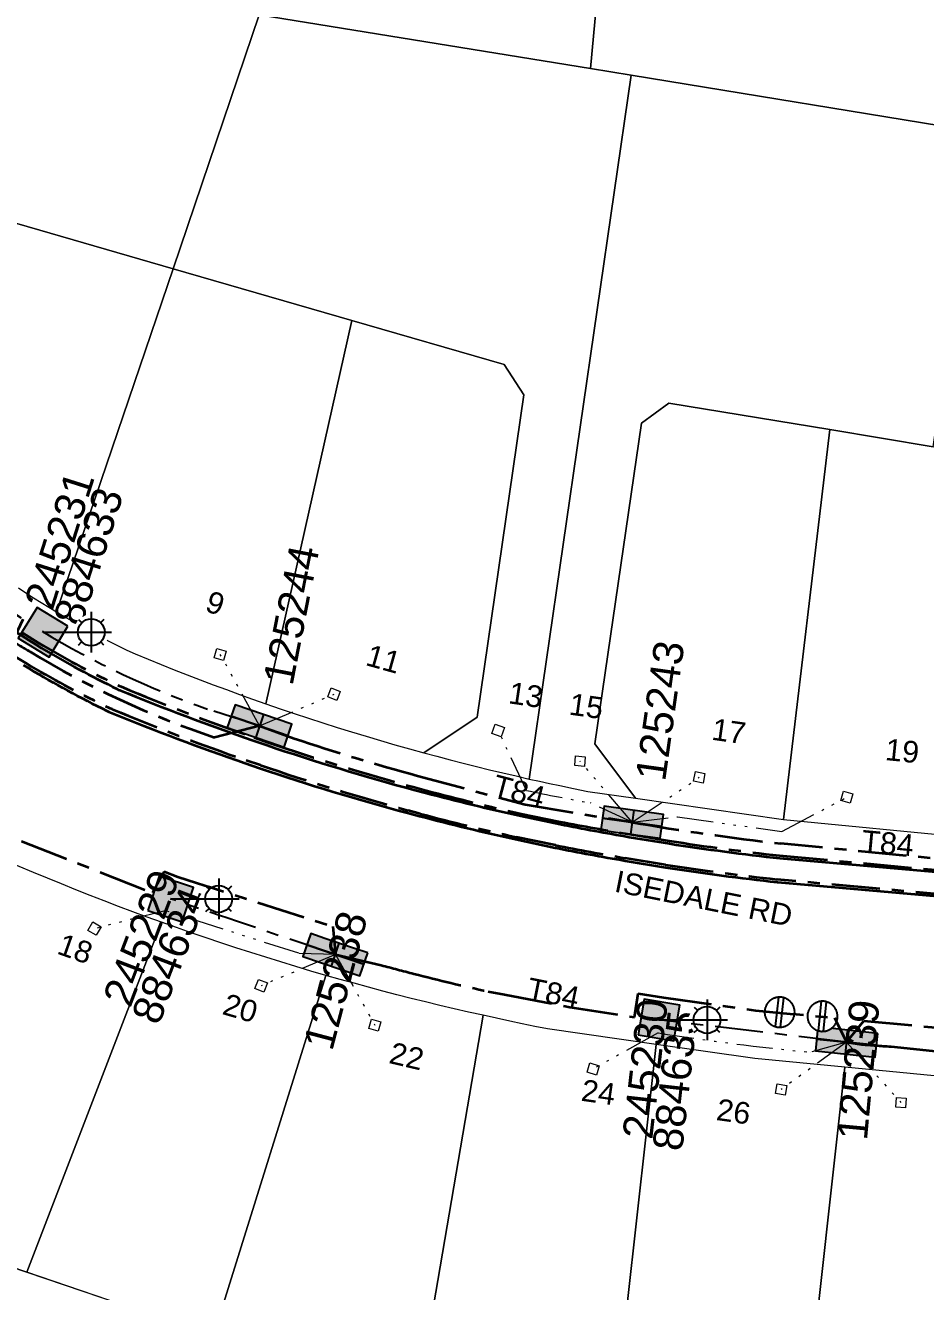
# Model space of a CAD drawing. Header units: metres. Extents: x 264899 to 270320, y 6185871 to 6191197.
# Drawn here: x 268418.8 to 268493.6, y 6186612.5 to 6186717.7 of the extents above; entities that cross this region are included whole.
import ezdxf
from ezdxf.enums import TextEntityAlignment as Align

# ---------------------------------------------------------------- set-up
doc = ezdxf.new("R2010")
doc.units = ezdxf.units.M
doc.linetypes.add('Cable Exist UG', pattern=[7, 4, -1, 1, -1])
doc.linetypes.add('PHANTOMX2', pattern=[6.6, 3, -0.75, 0.2, -0.75, 0.2, -0.75, 0.2, -0.75])
doc.layers.get('0').update_dxf_attribs({"color": 6})
for name, color, linetype, lineweight in [('_User_HV_Exist', 1, 'Continuous', 35), ('_User_LV_Exist', 5, 'Continuous', 35), ('Cadastre Land Parcels_SP_EXT', 118, 'Continuous', 15), ('Cadastre Roads_SP_EXT', 218, 'Continuous', 15), ('Mains_HV_EXT', 13, 'Continuous', 25), ('Mains_LV_EXT', 163, 'Continuous', 25), ('Mains_LV_SL_EXT', 135, 'Continuous', 25), ('Services_SP_EXT', 42, 'PHANTOMX2', 20)]:
    doc.layers.add(name, color=color, linetype=linetype, lineweight=lineweight)
for name, color, linetype in [('Equip_LV_EXT', 7, 'Continuous'), ('Equip_SP_SL_EXT', 7, 'Continuous'), ('SupportsUG_SP_LV_EXT', 7, 'Continuous'), ('SupportsUG_SP_LV_SL_EXT', 7, 'Continuous')]:
    doc.layers.add(name, color=color, linetype=linetype)
doc.layers.get('0').freeze()
doc.styles.add('COLUMN_LABEL', font='arial.ttf', dxfattribs={"height": 2})
doc.styles.add('iecARIAL', font='arial.ttf', dxfattribs={"height": 2})
doc.styles.add('POLE_LABEL', font='arial.ttf', dxfattribs={"height": 2})
doc.styles.add('SL_LABEL', font='arial.ttf', dxfattribs={"height": 2})
doc.styles.get("Standard").update_dxf_attribs({"font": 'arial.ttf'})
doc.linetypes.add('Cable E UG', pattern='A,5,-0.1,["E",Standard,S=1.5,R=0,X=0,Y=-0.75],-1.45', length=6.55)

# ---------------------------------------------------------------- blocks, each defined once
blk = doc.blocks.new('COLUMN_EXT')
blk.add_hatch(color=256).paths.add_polyline_path([(1.5, -1.5), (1.5, 1.5), (-1.5, 1.5), (-1.5, -1.5)])
blk.add_lwpolyline([(1.5, 1.5), (-1.5, 1.5), (-1.5, -1.5), (1.5, -1.5)], close=True)
at = {"flags": 1}
blk.add_attdef('Z', (-1.81, 2.35), '', height=0.2, rotation=180, dxfattribs=at)
at = {"flags": 9}
for tag, p in [('STREETNAME', (-1.81, 1.6)), ('LOCATION', (-1.81, 1.4)), ('SUBURB', (-1.81, 1.8)), ('LEGEND', (-1.81, 1.2)), ('USAGE', (-1.81, 1)), ('NOTES', (-1.81, 2)), ('COLUMN_TYPE', (-1.81, 0.4)), ('OWNED_BY', (-1.81, 0.6)), ('STATE', (-1.81, 0.8))]:
    blk.add_attdef(tag, text='', height=0.2, rotation=180, dxfattribs=at).set_placement(p, align=Align.MIDDLE_LEFT)
for tag, style, p in [('STRUCTURE_PLANT_NUMBER', 'POLE_LABEL', (-1.81, -0.03)), ('STREET_CODE', 'COLUMN_LABEL', (-1.81, 0.2))]:
    blk.add_attdef(tag, text='', height=0.2, rotation=180, dxfattribs=dict(at, style=style)).set_placement(p, align=Align.MIDDLE_LEFT)
at = {"style": 'COLUMN_LABEL', "width": 0.9, "flags": 8}
blk.add_attdef('ASSET_NUM', text='', height=2, rotation=270, dxfattribs=at).set_placement((2, -4), align=Align.MIDDLE_LEFT)
blk = doc.blocks.new('PILLAR_EXT')
blk.add_hatch(color=256).paths.add_polyline_path([(-2.5, 1), (-2.5, -1), (2.5, -1), (2.5, 1)])
for p, q in [((-2.5, 0), (2.5, 0)), ((0, 1), (0, -1))]:
    blk.add_line(p, q)
at = {"ltscale": 10}
blk.add_line((2.5, 0), (-2.5, 0), dxfattribs=at)
blk.add_lwpolyline([(-2.5, -1), (-1.25, -1), (1.25, -1), (2.5, -1), (2.5, 1), (-2.5, 1)], close=True)
at = {"width": 0.9, "flags": 8}
blk.add_attdef('ASSET_NUM', text='', height=2, rotation=90, dxfattribs=at).set_placement((-2, 4), align=Align.MIDDLE_LEFT)
for tag, p, flags in [('OWNED_BY', (0, -0.2), 9), ('STATE', (0, -0.4), 9), ('SUPPORT_TYPE', (0, -0.6), 9), ('USAGE', (0, -0.8), 9), ('LEGEND', (0, -1), 9), ('LOCATION', (0, -1.2), 9), ('STREETNAME', (0, -1.8), 9), ('SUBURB', (0, -2), 1), ('NOTES', (0, -1.4), 9), ('PARENT', (0, -1.6), 9)]:
    blk.add_attdef(tag, p, '', height=0.2, dxfattribs=dict(flags=flags))
blk = doc.blocks.new('SL_LANTERN_EXT')
at = {"flags": 9}
for tag, p in [('LRATECODE', (-7.4, 0)), ('LOUTREACHVOCAB', (-7.2, 0)), ('LOUTREACH', (-7, 0)), ('LANTNUMBER', (-6.6, 0)), ('LNEW', (-6.4, 0)), ('LMASTVOCAB', (-6.2, 0)), ('LMAST', (-6, 0)), ('LLAMPVOCAB', (-5.8, 0)), ('LLAMP', (-5.6, 0)), ('LEXIST', (-5.4, 0)), ('LCHARGE3PERCENT', (-5.2, 0)), ('LCHARGE3', (-5, 0)), ('LCHARGE2PERCENT', (-4.8, 0)), ('LCHARGE2', (-4.6, 0)), ('LCHARGE1PERCENT', (-4.4, 0)), ('LCHARGE1', (-4.2, 0)), ('LCATEGORY', (-4, 0)), ('LBRACKETVOCAB', (-3.8, 0)), ('LBRACKET', (-3.6, 0)), ('LKINGHEIGHT', (-3.4, 0)), ('CREPLACE', (-3.2, 0)), ('CREMOVE', (-3, 0)), ('CNUMBER', (-2.8, 0)), ('CNEW', (-2.6, 0)), ('CEXIST', (-2.4, 0)), ('USAGE', (-2.2, 0)), ('STATE', (-2, 0)), ('OWNED_BY', (-1.8, 0)), ('ORIENTATION', (-1.6, 0)), ('OPERATING_VOLTAGE', (-1.4, 0)), ('NO_PHASES', (-1.2, 0)), ('LANTERN_TYPE', (-1, 0)), ('LANTERN_PURPOSE', (-0.8, 0)), ('CONTROL_TYPE', (-0.6, 0)), ('CONSTRUCTED_VOLTAGE', (-0.4, 0))]:
    blk.add_attdef(tag, text='', height=0.001, rotation=270, dxfattribs=at).set_placement(p, align=Align.MIDDLE_LEFT)
at = {"style": 'SL_LABEL', "flags": 9}
blk.add_attdef('STREET_CODE', text='', height=0.001, rotation=270, dxfattribs=at).set_placement((0, 0), align=Align.MIDDLE_LEFT)
at = {"flags": 1}
blk.add_attdef('Z', (0, 0), '', height=0.001, rotation=270, dxfattribs=at)
at = {"width": 0.9}
blk.add_attdef('LNUMBER', text='', height=1, dxfattribs=at).set_placement((7, -1), align=Align.MIDDLE_LEFT)
at = {"flags": 9}
for tag, p in [('LREMOVE', (0, -7.6)), ('LREPLACE', (0, -7.8)), ('LTYPE', (0, -8)), ('LTYPEVOCAB', (0, -8.2)), ('LEGEND', (0, -8.4)), ('SUBURB', (0, -8.6)), ('STREETNAME', (0, -8.8)), ('LOCATION', (0, -9)), ('NOTES', (0, -9.2)), ('MAINTAINED_BY', (0, -9.86))]:
    blk.add_attdef(tag, text='', height=0.001, dxfattribs=at).set_placement(p, align=Align.MIDDLE_LEFT)
blk.add_attdef('OPERATED_BY', (0, -9.61), '', height=0.001, dxfattribs=at)
blk.add_wipeout([(5.69, 0), (5.06, -1.06), (4, -1.69), (2.94, -1.06), (2.31, 0), (2.94, 1.06), (4, 1.69), (5.06, 1.06)])
for p, q in [((2.94, 1.06), (3.2, 0.8)), ((4, 1.69), (4, 0)), ((5.06, 1.06), (4.8, 0.8)), ((0, 0), (4, 0)), ((2.94, -1.06), (3.2, -0.8)), ((4, 0), (5.69, 0)), ((4, 0), (4, -1.69)), ((5.06, -1.06), (4.8, -0.8))]:
    blk.add_line(p, q)
blk.add_circle((4, 0), 1.12)
blk = doc.blocks.new('CCP_EXT')
at = {"flags": 9}
for tag, p in [('STATE', (0, -1.8)), ('USAGE', (0, -1.2)), ('LEGEND', (0, -1.4)), ('LIFE_SUPPORT', (0, -1.6)), ('NOTES', (0, -2))]:
    blk.add_attdef(tag, text='', height=0.2, dxfattribs=at).set_placement(p, align=Align.MIDDLE_LEFT)
blk.add_wipeout([(0, 0.57), (0.57, 0), (0, -0.57), (-0.57, 0)])
blk.add_lwpolyline([(-0.57, 0), (0, 0.57), (0.57, 0), (0, -0.57), (-0.57, 0)])
at = {"flags": 1}
blk.add_attdef('Z', (0, 0), '', height=0.2, dxfattribs=at)
at = {"flags": 9}
for tag, p in [('CCP_TYPE', (0, 0)), ('CONSTRUCTED_VOLTAGE', (0, -0.2)), ('OPERATING_VOLTAGE', (0, -0.6)), ('ORIENTATION', (0, -0.8)), ('OWNED_BY', (0, -1)), ('NO_PHASES', (0, -0.4))]:
    blk.add_attdef(tag, text='', height=0.2, dxfattribs=at).set_placement(p, align=Align.MIDDLE_LEFT)
blk = doc.blocks.new('LV_UG_LINKS_CLOSED_EXT')
at = {"layer": 'Equip_LV_EXT'}
for tag, flags, p in [('ACTUAL_STATUS', 9, (3, -2)), ('CONSTRUCTED_VOLTAGE', 9, (3, -2.2)), ('OPERATING_VOLTAGE', 9, (3, -2.6)), ('ORIENTATION', 9, (3, -2.8)), ('STATE', 9, (3, -3)), ('SWITCH_TYPE', 9, (3, -3.2)), ('NO_PHASES', 9, (3, -2.4)), ('OWNED_BY', 9, (3, -3.8)), ('OPERATED_BY', 9, (3, -4)), ('USAGE', 9, (3, -3.4)), ('NOTES', 9, (3, -3.6)), ('MAINTAINED_BY', 9, (3, -4.2)), ('TYPE', 9, (3, -4.6)), ('Z', 1, (3, -4.8)), ('NUMBER_OF_PHASES', 9, (3, -4.4))]:
    blk.add_attdef(tag, text='', height=0.2, dxfattribs=dict(at, flags=flags)).set_placement(p, align=Align.MIDDLE_LEFT)
blk.add_wipeout([(4, 1.25), (3.97, 1.25), (3.94, 1.25), (3.91, 1.25), (3.88, 1.24), (3.85, 1.24), (3.82, 1.24), (3.79, 1.23), (3.76, 1.23), (3.73, 1.22), (3.7, 1.21), (3.67, 1.2), (3.64, 1.2), (3.61, 1.19), (3.58, 1.18), (3.55, 1.17), (3.52, 1.15), (3.49, 1.14), (3.47, 1.13), (3.44, 1.12), (3.41, 1.1), (3.38, 1.09), (3.36, 1.07), (3.33, 1.06), (3.31, 1.04), (3.28, 1.02), (3.26, 1), (3.23, 0.99), (3.21, 0.97), (3.18, 0.95), (3.16, 0.93), (3.14, 0.91), (3.12, 0.88), (3.09, 0.86), (3.07, 0.84), (3.05, 0.82), (3.03, 0.79), (3.01, 0.77), (3, 0.74), (2.98, 0.72), (2.96, 0.69), (2.94, 0.67), (2.93, 0.64), (2.91, 0.62), (2.9, 0.59), (2.88, 0.56), (2.87, 0.53), (2.86, 0.51), (2.85, 0.48), (2.83, 0.45), (2.82, 0.42), (2.81, 0.39), (2.8, 0.36), (2.8, 0.33), (2.79, 0.3), (2.78, 0.27), (2.77, 0.24), (2.77, 0.21), (2.76, 0.18), (2.76, 0.15), (2.76, 0.12), (2.75, 0.09), (2.75, 0.06), (2.75, 0.03), (2.75, 0), (2.75, -0.03), (2.75, -0.06), (2.75, -0.09), (2.76, -0.12), (2.76, -0.15), (2.76, -0.18), (2.77, -0.21), (2.77, -0.24), (2.78, -0.27), (2.79, -0.3), (2.8, -0.33), (2.8, -0.36), (2.81, -0.39), (2.82, -0.42), (2.83, -0.45), (2.85, -0.48), (2.86, -0.51), (2.87, -0.53), (2.88, -0.56), (2.9, -0.59), (2.91, -0.62), (2.93, -0.64), (2.94, -0.67), (2.96, -0.69), (2.98, -0.72), (3, -0.74), (3.01, -0.77), (3.03, -0.79), (3.05, -0.82), (3.07, -0.84), (3.09, -0.86), (3.12, -0.88), (3.14, -0.91), (3.16, -0.93), (3.18, -0.95), (3.21, -0.97), (3.23, -0.99), (3.26, -1), (3.28, -1.02), (3.31, -1.04), (3.33, -1.06), (3.36, -1.07), (3.38, -1.09), (3.41, -1.1), (3.44, -1.12), (3.47, -1.13), (3.49, -1.14), (3.52, -1.15), (3.55, -1.17), (3.58, -1.18), (3.61, -1.19), (3.64, -1.2), (3.67, -1.2), (3.7, -1.21), (3.73, -1.22), (3.76, -1.23), (3.79, -1.23), (3.82, -1.24), (3.85, -1.24), (3.88, -1.24), (3.91, -1.25), (3.94, -1.25), (3.97, -1.25), (4, -1.25), (4.03, -1.25), (4.06, -1.25), (4.09, -1.25), (4.12, -1.24), (4.15, -1.24), (4.18, -1.24), (4.21, -1.23), (4.24, -1.23), (4.27, -1.22), (4.3, -1.21), (4.33, -1.2), (4.36, -1.2), (4.39, -1.19), (4.42, -1.18), (4.45, -1.17), (4.48, -1.15), (4.51, -1.14), (4.53, -1.13), (4.56, -1.12), (4.59, -1.1), (4.62, -1.09), (4.64, -1.07), (4.67, -1.06), (4.69, -1.04), (4.72, -1.02), (4.74, -1), (4.77, -0.99), (4.79, -0.97), (4.82, -0.95), (4.84, -0.93), (4.86, -0.91), (4.88, -0.88), (4.91, -0.86), (4.93, -0.84), (4.95, -0.82), (4.97, -0.79), (4.99, -0.77), (5, -0.74), (5.02, -0.72), (5.04, -0.69), (5.06, -0.67), (5.07, -0.64), (5.09, -0.62), (5.1, -0.59), (5.12, -0.56), (5.13, -0.53), (5.14, -0.51), (5.15, -0.48), (5.17, -0.45), (5.18, -0.42), (5.19, -0.39), (5.2, -0.36), (5.2, -0.33), (5.21, -0.3), (5.22, -0.27), (5.23, -0.24), (5.23, -0.21), (5.24, -0.18), (5.24, -0.15), (5.24, -0.12), (5.25, -0.09), (5.25, -0.06), (5.25, -0.03), (5.25, 0), (5.25, 0.03), (5.25, 0.06), (5.25, 0.09), (5.24, 0.12), (5.24, 0.15), (5.24, 0.18), (5.23, 0.21), (5.23, 0.24), (5.22, 0.27), (5.21, 0.3), (5.2, 0.33), (5.2, 0.36), (5.19, 0.39), (5.18, 0.42), (5.17, 0.45), (5.15, 0.48), (5.14, 0.51), (5.13, 0.53), (5.12, 0.56), (5.1, 0.59), (5.09, 0.62), (5.07, 0.64), (5.06, 0.67), (5.04, 0.69), (5.02, 0.72), (5, 0.74), (4.99, 0.77), (4.97, 0.79), (4.95, 0.82), (4.93, 0.84), (4.91, 0.86), (4.88, 0.88), (4.86, 0.91), (4.84, 0.93), (4.82, 0.95), (4.79, 0.97), (4.77, 0.99), (4.74, 1), (4.72, 1.02), (4.69, 1.04), (4.67, 1.06), (4.64, 1.07), (4.62, 1.09), (4.59, 1.1), (4.56, 1.12), (4.53, 1.13), (4.51, 1.14), (4.48, 1.15), (4.45, 1.17), (4.42, 1.18), (4.39, 1.19), (4.36, 1.2), (4.33, 1.2), (4.3, 1.21), (4.27, 1.22), (4.24, 1.23), (4.21, 1.23), (4.18, 1.24), (4.15, 1.24), (4.12, 1.24), (4.09, 1.25), (4.06, 1.25), (4.03, 1.25)]).dxf.layer = 'Equip_LV_EXT'
for p, q in [((3.79, 1.23), (3.79, -1.23)), ((4.21, 1.23), (4.21, -1.23))]:
    blk.add_line(p, q, dxfattribs=at)
at = {"layer": 'Equip_LV_EXT', "flags": 128}
blk.add_lwpolyline([(4, 1.25), (3.97, 1.25), (3.94, 1.25), (3.91, 1.25), (3.88, 1.24), (3.85, 1.24), (3.82, 1.24), (3.79, 1.23), (3.76, 1.23), (3.73, 1.22), (3.7, 1.21), (3.67, 1.2), (3.64, 1.2), (3.61, 1.19), (3.58, 1.18), (3.55, 1.17), (3.52, 1.15), (3.49, 1.14), (3.47, 1.13), (3.44, 1.12), (3.41, 1.1), (3.38, 1.09), (3.36, 1.07), (3.33, 1.06), (3.31, 1.04), (3.28, 1.02), (3.26, 1), (3.23, 0.99), (3.21, 0.97), (3.18, 0.95), (3.16, 0.93), (3.14, 0.91), (3.12, 0.88), (3.09, 0.86), (3.07, 0.84), (3.05, 0.82), (3.03, 0.79), (3.01, 0.77), (3, 0.74), (2.98, 0.72), (2.96, 0.69), (2.94, 0.67), (2.93, 0.64), (2.91, 0.62), (2.9, 0.59), (2.88, 0.56), (2.87, 0.53), (2.86, 0.51), (2.85, 0.48), (2.83, 0.45), (2.82, 0.42), (2.81, 0.39), (2.8, 0.36), (2.8, 0.33), (2.79, 0.3), (2.78, 0.27), (2.77, 0.24), (2.77, 0.21), (2.76, 0.18), (2.76, 0.15), (2.76, 0.12), (2.75, 0.09), (2.75, 0.06), (2.75, 0.03), (2.75, 0), (2.75, -0.03), (2.75, -0.06), (2.75, -0.09), (2.76, -0.12), (2.76, -0.15), (2.76, -0.18), (2.77, -0.21), (2.77, -0.24), (2.78, -0.27), (2.79, -0.3), (2.8, -0.33), (2.8, -0.36), (2.81, -0.39), (2.82, -0.42), (2.83, -0.45), (2.85, -0.48), (2.86, -0.51), (2.87, -0.53), (2.88, -0.56), (2.9, -0.59), (2.91, -0.62), (2.93, -0.64), (2.94, -0.67), (2.96, -0.69), (2.98, -0.72), (3, -0.74), (3.01, -0.77), (3.03, -0.79), (3.05, -0.82), (3.07, -0.84), (3.09, -0.86), (3.12, -0.88), (3.14, -0.91), (3.16, -0.93), (3.18, -0.95), (3.21, -0.97), (3.23, -0.99), (3.26, -1), (3.28, -1.02), (3.31, -1.04), (3.33, -1.06), (3.36, -1.07), (3.38, -1.09), (3.41, -1.1), (3.44, -1.12), (3.47, -1.13), (3.49, -1.14), (3.52, -1.15), (3.55, -1.17), (3.58, -1.18), (3.61, -1.19), (3.64, -1.2), (3.67, -1.2), (3.7, -1.21), (3.73, -1.22), (3.76, -1.23), (3.79, -1.23), (3.82, -1.24), (3.85, -1.24), (3.88, -1.24), (3.91, -1.25), (3.94, -1.25), (3.97, -1.25), (4, -1.25), (4.03, -1.25), (4.06, -1.25), (4.09, -1.25), (4.12, -1.24), (4.15, -1.24), (4.18, -1.24), (4.21, -1.23), (4.24, -1.23), (4.27, -1.22), (4.3, -1.21), (4.33, -1.2), (4.36, -1.2), (4.39, -1.19), (4.42, -1.18), (4.45, -1.17), (4.48, -1.15), (4.51, -1.14), (4.53, -1.13), (4.56, -1.12), (4.59, -1.1), (4.62, -1.09), (4.64, -1.07), (4.67, -1.06), (4.69, -1.04), (4.72, -1.02), (4.74, -1), (4.77, -0.99), (4.79, -0.97), (4.82, -0.95), (4.84, -0.93), (4.86, -0.91), (4.88, -0.88), (4.91, -0.86), (4.93, -0.84), (4.95, -0.82), (4.97, -0.79), (4.99, -0.77), (5, -0.74), (5.02, -0.72), (5.04, -0.69), (5.06, -0.67), (5.07, -0.64), (5.09, -0.62), (5.1, -0.59), (5.12, -0.56), (5.13, -0.53), (5.14, -0.51), (5.15, -0.48), (5.17, -0.45), (5.18, -0.42), (5.19, -0.39), (5.2, -0.36), (5.2, -0.33), (5.21, -0.3), (5.22, -0.27), (5.23, -0.24), (5.23, -0.21), (5.24, -0.18), (5.24, -0.15), (5.24, -0.12), (5.25, -0.09), (5.25, -0.06), (5.25, -0.03), (5.25, 0), (5.25, 0.03), (5.25, 0.06), (5.25, 0.09), (5.24, 0.12), (5.24, 0.15), (5.24, 0.18), (5.23, 0.21), (5.23, 0.24), (5.22, 0.27), (5.21, 0.3), (5.2, 0.33), (5.2, 0.36), (5.19, 0.39), (5.18, 0.42), (5.17, 0.45), (5.15, 0.48), (5.14, 0.51), (5.13, 0.53), (5.12, 0.56), (5.1, 0.59), (5.09, 0.62), (5.07, 0.64), (5.06, 0.67), (5.04, 0.69), (5.02, 0.72), (5, 0.74), (4.99, 0.77), (4.97, 0.79), (4.95, 0.82), (4.93, 0.84), (4.91, 0.86), (4.88, 0.88), (4.86, 0.91), (4.84, 0.93), (4.82, 0.95), (4.79, 0.97), (4.77, 0.99), (4.74, 1), (4.72, 1.02), (4.69, 1.04), (4.67, 1.06), (4.64, 1.07), (4.62, 1.09), (4.59, 1.1), (4.56, 1.12), (4.53, 1.13), (4.51, 1.14), (4.48, 1.15), (4.45, 1.17), (4.42, 1.18), (4.39, 1.19), (4.36, 1.2), (4.33, 1.2), (4.3, 1.21), (4.27, 1.22), (4.24, 1.23), (4.21, 1.23), (4.18, 1.24), (4.15, 1.24), (4.12, 1.24), (4.09, 1.25), (4.06, 1.25), (4.03, 1.25)], close=True, dxfattribs=at)

msp = doc.modelspace()

# ---------------------------------------------------------------- linework, layer by layer
at = {"layer": '_User_LV_Exist', "linetype": 'Cable Exist UG'}
msp.add_lwpolyline([(268512.9, 6186646.64), (268481.59, 6186649.7), (268481.59, 6186649.7, -0.015706), (268469.17, 6186651.48)], format="xyb", dxfattribs=at)
msp.add_lwpolyline([(268487.05, 6186633.2), (268488.48, 6186634.98), (268488.48, 6186634.98), (268502.97, 6186633.62)], dxfattribs=at)
at = {"layer": 'Cadastre Land Parcels_SP_EXT', "linetype": 'Continuous'}
for points in [[(268467.16, 6186729.04), (268458.62, 6186730.43), (268442.82, 6186733), (268422.24, 6186736.36), (268421.95, 6186735.44), (268421.66, 6186734.53), (268421.35, 6186733.62), (268421.04, 6186732.72), (268420.73, 6186731.81), (268420.4, 6186730.91), (268420.07, 6186730.01), (268419.73, 6186729.11), (268419.38, 6186728.22), (268419.03, 6186727.33), (268418.67, 6186726.44), (268418.3, 6186725.56), (268417.92, 6186724.68), (268417.54, 6186723.8), (268417.15, 6186722.92), (268416.75, 6186722.05), (268438.25, 6186718.55), (268465.76, 6186714.07), (268467.16, 6186729.04)], [(268438.25, 6186718.55), (268416.75, 6186722.05), (268416.42, 6186721.34), (268416.09, 6186720.63), (268415.75, 6186719.92), (268415.4, 6186719.21), (268415.05, 6186718.51), (268407.87, 6186704.17), (268431.09, 6186697.45), (268438.25, 6186718.55)], [(268469.15, 6186713.52), (268465.76, 6186714.07), (268438.25, 6186718.55), (268431.09, 6186697.45), (268445.95, 6186693.15), (268458.6, 6186689.49), (268460.23, 6186686.96), (268456.34, 6186660.19), (268451.92, 6186657.24), (268453.01, 6186656.95), (268454.1, 6186656.66), (268455.2, 6186656.38), (268456.29, 6186656.1), (268457.39, 6186655.83), (268458.48, 6186655.57), (268459.58, 6186655.31), (268460.68, 6186655.06), (268469.15, 6186713.52)], [(268497.93, 6186708.83), (268469.15, 6186713.52), (268460.68, 6186655.06), (268461.52, 6186654.88), (268462.36, 6186654.69), (268463.21, 6186654.51), (268464.36, 6186654.27), (268465.55, 6186654.03), (268469.51, 6186653.46), (268466.13, 6186657.99), (268470.01, 6186684.63), (268472.27, 6186686.28), (268485.64, 6186684.08), (268494.25, 6186682.65), (268497.93, 6186708.83)], [(268445.95, 6186693.15), (268431.09, 6186697.45), (268421.4, 6186668.94), (268422.04, 6186668.56), (268422.68, 6186668.19), (268423.32, 6186667.82), (268423.96, 6186667.47), (268424.61, 6186667.11), (268425.27, 6186666.77), (268425.92, 6186666.43), (268426.58, 6186666.1), (268427.24, 6186665.77), (268427.94, 6186665.45), (268429.01, 6186665.01), (268430.09, 6186664.57), (268431.17, 6186664.14), (268432.25, 6186663.72), (268433.34, 6186663.3), (268434.43, 6186662.89), (268435.52, 6186662.49), (268436.61, 6186662.09), (268437.7, 6186661.7), (268438.8, 6186661.31), (268445.95, 6186693.15)], [(268456.34, 6186660.19), (268460.23, 6186686.96), (268458.6, 6186689.49), (268445.95, 6186693.15), (268438.8, 6186661.31), (268439.98, 6186660.9), (268441.16, 6186660.5), (268442.35, 6186660.11), (268443.54, 6186659.73), (268444.73, 6186659.35), (268445.92, 6186658.98), (268447.12, 6186658.62), (268448.32, 6186658.26), (268449.52, 6186657.91), (268450.72, 6186657.57), (268451.92, 6186657.24), (268456.34, 6186660.19)], [(268485.64, 6186684.08), (268472.27, 6186686.28), (268470.01, 6186684.63), (268466.13, 6186657.99), (268469.51, 6186653.46), (268481.81, 6186651.7), (268485.64, 6186684.08)], [(268500.96, 6186681.55), (268494.25, 6186682.65), (268485.64, 6186684.08), (268481.81, 6186651.7), (268497.24, 6186650.2), (268500.96, 6186681.55)], [(268430.14, 6186643.16), (268428.94, 6186643.59), (268427.75, 6186644.03), (268426.56, 6186644.48), (268425.37, 6186644.93), (268424.19, 6186645.39), (268423.01, 6186645.86), (268421.83, 6186646.34), (268420.65, 6186646.82), (268419.48, 6186647.3), (268418.31, 6186647.8), (268417.14, 6186648.3), (268409.41, 6186633.1), (268402.84, 6186620.13), (268410.28, 6186617.04), (268418.93, 6186614.1), (268430.14, 6186643.16)], [(268443.79, 6186638.75), (268442.53, 6186639.11), (268441.28, 6186639.48), (268440.03, 6186639.86), (268438.79, 6186640.25), (268437.55, 6186640.64), (268436.3, 6186641.04), (268435.07, 6186641.45), (268433.83, 6186641.87), (268432.6, 6186642.29), (268431.37, 6186642.72), (268430.14, 6186643.16), (268418.93, 6186614.1), (268434.44, 6186608.83), (268443.79, 6186638.75)], [(268456.84, 6186635.43), (268455.64, 6186635.7), (268454.45, 6186635.97), (268453.26, 6186636.25), (268452.07, 6186636.54), (268450.88, 6186636.84), (268449.69, 6186637.14), (268448.51, 6186637.45), (268447.32, 6186637.76), (268446.14, 6186638.09), (268444.96, 6186638.41), (268443.79, 6186638.75), (268434.44, 6186608.83), (268439.98, 6186606.94), (268451.78, 6186605.79), (268456.84, 6186635.43)], [(268471.23, 6186633.01), (268462.19, 6186634.3), (268461.14, 6186634.51), (268460.09, 6186634.72), (268459.07, 6186634.94), (268457.95, 6186635.18), (268456.84, 6186635.43), (268451.78, 6186605.79), (268468.02, 6186604.22), (268471.23, 6186633.01)], [(268486.91, 6186631.11), (268479.42, 6186631.83), (268471.23, 6186633.01), (268468.02, 6186604.22), (268483.74, 6186602.69), (268486.91, 6186631.11)], [(268500.97, 6186615.06), (268502.59, 6186629.59), (268486.91, 6186631.11), (268483.74, 6186602.69), (268499.42, 6186601.16), (268500.97, 6186615.06)], [(268425.67, 6186611.81), (268418.93, 6186614.1), (268410.28, 6186617.04), (268398.03, 6186589.48), (268399.35, 6186589.03), (268400.68, 6186588.59), (268402.01, 6186588.16), (268403.35, 6186587.73), (268404.68, 6186587.31), (268406.02, 6186586.9), (268407.36, 6186586.49), (268408.7, 6186586.09), (268410.05, 6186585.7), (268411.39, 6186585.31), (268412.74, 6186584.93), (268414.09, 6186584.56), (268415.44, 6186584.2), (268416.8, 6186583.84), (268425.67, 6186611.81)]]:
    msp.add_lwpolyline(points, close=True, dxfattribs=at)
for points in [[(268467.16, 6186729.04), (268465.76, 6186714.07), (268469.15, 6186713.52), (268497.93, 6186708.83), (268513.31, 6186706.33), (268513.12, 6186706.99), (268513.12, 6186706.99), (268512.93, 6186707.65), (268512.75, 6186708.32), (268512.58, 6186708.99), (268512.42, 6186709.65), (268512.26, 6186710.33), (268512.12, 6186711), (268511.98, 6186711.67), (268511.85, 6186712.35), (268511.72, 6186713.03), (268511.6, 6186713.71), (268511.5, 6186714.39), (268511.4, 6186715.07), (268511.3, 6186715.75), (268511.22, 6186716.44), (268511.14, 6186717.12), (268511.07, 6186717.81)], [(268418.24, 6186670.94), (268418.87, 6186670.53), (268419.5, 6186670.12), (268420.13, 6186669.72), (268420.76, 6186669.32), (268421.4, 6186668.94), (268431.09, 6186697.45), (268431.09, 6186697.45), (268407.87, 6186704.17)]]:
    msp.add_lwpolyline(points, dxfattribs=at)
at = {"layer": 'Mains_LV_EXT', "linetype": 'Cable Exist UG'}
msp.add_lwpolyline([(268512.9, 6186646.64), (268481.59, 6186649.7), (268481.59, 6186649.7, -0.015706), (268469.17, 6186651.48)], format="xyb", dxfattribs=at)
msp.add_lwpolyline([(268487.05, 6186633.2), (268488.48, 6186634.98), (268488.48, 6186634.98), (268502.97, 6186633.62)], dxfattribs=at)

# ---------------------------------------------------------------- block references
at = {"layer": 'Equip_LV_EXT', "rotation": 173.9911996238239}
msp.add_blockref('LV_UG_LINKS_CLOSED_EXT', (268485.46, 6186635.27), dxfattribs=at)
at = {"layer": 'SupportsUG_SP_LV_EXT'}
ref = msp.add_blockref('PILLAR_EXT', (268438.28, 6186659.47), dxfattribs=dict(at, rotation=341.0644636711524))
ref.add_attrib('ASSET_NUM', '125244', dxfattribs={"layer": '0', "height": 2.5, "rotation": 78.8939, "style": 'iecARIAL'}).set_placement((268439.78, 6186662.97), align=Align.MIDDLE_LEFT)
ref = msp.add_blockref('PILLAR_EXT', (268469.23, 6186651.47), dxfattribs=dict(at, rotation=352.0215411009576))
ref.add_attrib('ASSET_NUM', '125243', dxfattribs={"layer": '0', "height": 2.5, "rotation": 82.0215, "style": 'iecARIAL'}).set_placement((268470.73, 6186654.97), align=Align.MIDDLE_LEFT)
ref = msp.add_blockref('PILLAR_EXT', (268444.57, 6186640.47), dxfattribs=dict(at, rotation=161.2752282073079))
ref.add_attrib('ASSET_NUM', '125238', dxfattribs={"layer": '0', "height": 2.5, "rotation": 75.2117, "style": 'iecARIAL'}).set_placement((268446.07, 6186643.97), align=Align.MIDDLE_RIGHT)
ref = msp.add_blockref('PILLAR_EXT', (268487.05, 6186633.2), dxfattribs=dict(at, rotation=173.9911996238239))
ref.add_attrib('ASSET_NUM', '125239', dxfattribs={"layer": '0', "height": 2.5, "rotation": 84.7723, "style": 'iecARIAL'}).set_placement((268488.55, 6186636.7), align=Align.MIDDLE_RIGHT)
at = {"layer": 'SupportsUG_SP_LV_SL_EXT'}
ref = msp.add_blockref('COLUMN_EXT', (268420.29, 6186667.25), dxfattribs=dict(at, rotation=328.4152222666325))
ref.add_attrib('ASSET_NUM', '884633', dxfattribs={"layer": '0', "height": 2.5, "rotation": 72.4179, "style": 'COLUMN_LABEL'}).set_placement((268422.29, 6186668), align=Align.MIDDLE_LEFT)
ref = msp.add_blockref('COLUMN_EXT', (268430.88, 6186645.1), dxfattribs=dict(at, rotation=161.8198213363476))
ref.add_attrib('ASSET_NUM', '884634', dxfattribs={"layer": '0', "height": 2.5, "rotation": 69.1628, "style": 'COLUMN_LABEL'}).set_placement((268432.88, 6186645.85), align=Align.MIDDLE_RIGHT)
ref = msp.add_blockref('COLUMN_EXT', (268471.45, 6186635.05), dxfattribs=dict(at, rotation=170.5413065132995))
ref.add_attrib('ASSET_NUM', '884635', dxfattribs={"layer": '0', "height": 2.5, "rotation": 83.5429, "style": 'COLUMN_LABEL'}).set_placement((268473.45, 6186635.8), align=Align.MIDDLE_RIGHT)

# ---------------------------------------------------------------- texts
at = {"layer": 'Cadastre Land Parcels_SP_EXT'}
for s, rotation, p in [('9', 341.381, (268433.65, 6186669.04)), ('11', 344.3607, (268446.99, 6186664.54)), ('13', 351.545, (268458.88, 6186661.36)), ('15', 352.0151, (268463.91, 6186660.42)), ('17', 352.0416, (268475.76, 6186658.33)), ('19', 354.2223, (268490.19, 6186656.64)), ('18', 340.5895, (268421.35, 6186640.58)), ('20', 343.8017, (268435.09, 6186635.55)), ('22', 346.8533, (268448.94, 6186631.48)), ('24', 352.0507, (268464.92, 6186628.34)), ('26', 352.0449, (268476.15, 6186626.74))]:
    msp.add_text(s, height=1.8, rotation=rotation, dxfattribs=at).set_placement(p)
at = {"layer": 'Cadastre Roads_SP_EXT'}
msp.add_text('ISEDALE RD', height=1.8, rotation=348.6901, dxfattribs=at).set_placement((268467.67, 6186645.72))
at = {"layer": 'Mains_LV_EXT'}
for rotation, p in [(345.1827, (268457.5, 6186653.71)), (354.7116, (268488.22, 6186649.04)), (348.6457, (268460.38, 6186636.82))]:
    msp.add_text('T84', height=1.8, rotation=rotation, dxfattribs=at).set_placement(p)

# ---------------------------------------------------------------- next in the draw order: block references
at = {"layer": 'Equip_LV_EXT', "rotation": 173.9911996238239}
msp.add_blockref('LV_UG_LINKS_CLOSED_EXT', (268489.02, 6186634.93), dxfattribs=at)
at = {"layer": 'Equip_SP_SL_EXT'}
ref = msp.add_blockref('SL_LANTERN_EXT', (268420.29, 6186667.25), dxfattribs=at)
ref.add_attrib('ASSET_NUM', '245231', dxfattribs={"layer": '0', "height": 2.5, "rotation": 72.4179, "style": 'iecARIAL'}).set_placement((268421.79, 6186668.75), align=Align.BOTTOM_LEFT)
ref = msp.add_blockref('SL_LANTERN_EXT', (268430.88, 6186645.1), dxfattribs=at)
ref.add_attrib('ASSET_NUM', '245229', dxfattribs={"layer": '0', "height": 2.5, "rotation": 69.1628, "style": 'iecARIAL'}).set_placement((268432.38, 6186646.6), align=Align.BOTTOM_RIGHT)
ref = msp.add_blockref('SL_LANTERN_EXT', (268471.45, 6186635.05), dxfattribs=at)
ref.add_attrib('ASSET_NUM', '245230', dxfattribs={"layer": '0', "height": 2.5, "rotation": 83.5429, "style": 'iecARIAL'}).set_placement((268472.95, 6186636.55), align=Align.BOTTOM_RIGHT)
at = {"layer": 'Services_SP_EXT'}
for p, rotation in [((268435.01, 6186665.41), 299.0644638892745), ((268444.46, 6186662.1), 203.0644640474198), ((268458.1, 6186659.09), 295.2260172637585), ((268464.9, 6186656.54), 310.021541385233), ((268474.8, 6186655.2), 214.0215412468571), ((268487.06, 6186653.55), 208.2018346006403), ((268438.41, 6186637.89), 23.27522832908984), ((268447.86, 6186634.61), 119.2752282116973), ((268465.99, 6186630.97), 28.51793197169041), ((268481.61, 6186629.27), 35.99119920469155), ((268491.56, 6186628.18), 131.9911992973221)]:
    msp.add_blockref('CCP_EXT', p, dxfattribs=dict(at, rotation=rotation))

# ---------------------------------------------------------------- next in the draw order: linework, layer by layer
at = {"layer": '_User_HV_Exist', "linetype": 'Cable E UG'}
for points in [[(268402.19, 6186680.49, 0.068306), (268419.7, 6186666.23), (268419.7, 6186666.23), (268420.17, 6186665.94), (268420.17, 6186665.94, 0.02155), (268426.46, 6186662.53), (268426.46, 6186662.53), (268426.56, 6186662.48), (268426.66, 6186662.44), (268426.66, 6186662.44, 0.014695), (268437.73, 6186658.26), (268437.73, 6186658.26), (268438.9, 6186657.86), (268438.9, 6186657.86, 0.015809), (268451.08, 6186654.17), (268451.08, 6186654.17), (268452.07, 6186653.91), (268452.07, 6186653.91, 0.010104), (268459.97, 6186652), (268459.97, 6186652), (268463.24, 6186651.31), (268463.24, 6186651.31, 0.007263), (268468.99, 6186650.24), (268468.99, 6186650.24), (268472.32, 6186649.69), (268472.32, 6186649.69, 0.011517), (268481.51, 6186648.48), (268481.51, 6186648.48), (268497, 6186647.14)], [(268418.66, 6186664.52), (268419.14, 6186664.23), (268419.14, 6186664.23, 0.02155), (268425.58, 6186660.73), (268425.58, 6186660.73), (268425.74, 6186660.65), (268425.9, 6186660.59), (268425.9, 6186660.59, 0.014695), (268437.08, 6186656.37), (268437.08, 6186656.37), (268438.26, 6186655.96), (268438.26, 6186655.96, 0.015809), (268450.57, 6186652.24), (268450.57, 6186652.24), (268451.56, 6186651.98), (268451.56, 6186651.98, 0.010104), (268459.54, 6186650.05), (268459.54, 6186650.05), (268462.84, 6186649.35), (268462.84, 6186649.35, 0.007263), (268468.65, 6186648.27), (268468.65, 6186648.27), (268472.01, 6186647.71), (268472.01, 6186647.71, 0.011517), (268481.29, 6186646.49), (268481.29, 6186646.49), (268481.32, 6186646.49), (268496.82, 6186645.14)]]:
    msp.add_lwpolyline(points, format="xyb", dxfattribs=at)
at = {"layer": '_User_HV_Exist', "linetype": 'Cable Exist UG'}
for points in [[(268402.45, 6186680.59, 0.068341), (268419.85, 6186666.4), (268419.85, 6186666.4), (268420.32, 6186666.11), (268420.32, 6186666.11, 0.02154), (268426.61, 6186662.8), (268426.61, 6186662.8), (268426.7, 6186662.76), (268426.79, 6186662.73), (268426.79, 6186662.73, 0.014715), (268437.82, 6186658.5), (268437.82, 6186658.5), (268438.99, 6186658.1), (268438.99, 6186658.1, 0.015825), (268451.14, 6186654.37), (268451.14, 6186654.37), (268452.12, 6186654.11), (268452.12, 6186654.11, 0.010129), (268460.02, 6186652.17), (268460.02, 6186652.17), (268463.26, 6186651.51), (268463.26, 6186651.51, 0.00725), (268469, 6186650.48), (268469, 6186650.48), (268472.31, 6186649.92), (268472.31, 6186649.92, 0.011516), (268481.48, 6186648.7), (268481.48, 6186648.7), (268496.96, 6186647.27)], [(268496.77, 6186645.29), (268481.28, 6186646.72), (268481.26, 6186646.72), (268481.26, 6186646.72, -0.011513), (268472, 6186647.94), (268472, 6186647.94), (268468.65, 6186648.49), (268468.65, 6186648.49, -0.007252), (268462.87, 6186649.56), (268462.87, 6186649.56), (268459.58, 6186650.24), (268459.58, 6186650.24, -0.010115), (268451.61, 6186652.18), (268451.61, 6186652.18), (268450.62, 6186652.45), (268450.62, 6186652.45, -0.015822), (268438.35, 6186656.21), (268438.35, 6186656.21), (268437.16, 6186656.61), (268437.16, 6186656.61, -0.01471), (268426.02, 6186660.87), (268426.02, 6186660.87), (268425.87, 6186660.93), (268425.73, 6186661), (268425.73, 6186661, -0.021544), (268419.3, 6186664.41), (268419.3, 6186664.41), (268418.82, 6186664.7), (268418.82, 6186664.7, -0.06834), (268400.99, 6186679.22)]]:
    msp.add_lwpolyline(points, format="xyb", dxfattribs=at)
at = {"layer": '_User_LV_Exist', "linetype": 'Cable Exist UG'}
for points in [[(268438.28, 6186659.47), (268434.54, 6186658.51), (268434.54, 6186658.51, -0.055654), (268419.18, 6186665.65), (268419.18, 6186665.65), (268419.18, 6186665.65), (268419.18, 6186665.65, -0.004899), (268417.79, 6186666.51), (268417.79, 6186666.51), (268418.64, 6186668.34), (268418.64, 6186668.34, -0.062046), (268403.18, 6186681.27), (268403.18, 6186681.27), (268402.85, 6186681.63), (268401.2, 6186687.7), (268398.67, 6186688.49), (268398.84, 6186690.39), (268398.84, 6186690.39, -0.064207), (268403.86, 6186705.12), (268403.86, 6186705.12), (268406.06, 6186705.01)], [(268438.28, 6186659.47), (268441.15, 6186658.43), (268441.15, 6186658.43, 0.013407), (268451.4, 6186655.33), (268451.4, 6186655.33), (268460.35, 6186652.93), (268469.23, 6186651.47)], [(268444.57, 6186640.47), (268448.37, 6186639.6), (268448.37, 6186639.6, 0.003269), (268451.1, 6186638.88), (268451.1, 6186638.88, 0.007345), (268457.26, 6186637.41), (268457.26, 6186637.41), (268458.61, 6186637.16), (268458.61, 6186637.16), (268464.06, 6186636.12), (268469.42, 6186635.27), (268469.72, 6186637.24), (268469.72, 6186637.24), (268471.82, 6186636.9), (268479.49, 6186635.84), (268486.03, 6186635.21), (268487.05, 6186633.2)], [(268487.05, 6186633.2), (268488.27, 6186633.01), (268488.27, 6186633.01, 0.002818), (268490.7, 6186632.84), (268490.7, 6186632.84), (268490.74, 6186632.84), (268502.78, 6186631.6), (268504.03, 6186631.5), (268504.03, 6186631.5), (268528.5, 6186629.12), (268528.66, 6186631.17), (268529.36, 6186631.05), (268529.36, 6186631.05), (268532.71, 6186630.73), (268537.31, 6186625.07), (268538.18, 6186623.9), (268538.1, 6186621.35), (268538.1, 6186621.35), (268536.25, 6186604.55), (268538.22, 6186603.01), (268537.59, 6186598.55), (268533.44, 6186597.25)]]:
    msp.add_lwpolyline(points, format="xyb", dxfattribs=at)
at = {"layer": 'Mains_HV_EXT', "linetype": 'Cable E UG'}
for points in [[(268402.19, 6186680.49, 0.068306), (268419.7, 6186666.23), (268419.7, 6186666.23), (268420.17, 6186665.94), (268420.17, 6186665.94, 0.02155), (268426.46, 6186662.53), (268426.46, 6186662.53), (268426.56, 6186662.48), (268426.66, 6186662.44), (268426.66, 6186662.44, 0.014695), (268437.73, 6186658.26), (268437.73, 6186658.26), (268438.9, 6186657.86), (268438.9, 6186657.86, 0.015809), (268451.08, 6186654.17), (268451.08, 6186654.17), (268452.07, 6186653.91), (268452.07, 6186653.91, 0.010104), (268459.97, 6186652), (268459.97, 6186652), (268463.24, 6186651.31), (268463.24, 6186651.31, 0.007263), (268468.99, 6186650.24), (268468.99, 6186650.24), (268472.32, 6186649.69), (268472.32, 6186649.69, 0.011517), (268481.51, 6186648.48), (268481.51, 6186648.48), (268497, 6186647.14)], [(268418.66, 6186664.52), (268419.14, 6186664.23), (268419.14, 6186664.23, 0.02155), (268425.58, 6186660.73), (268425.58, 6186660.73), (268425.74, 6186660.65), (268425.9, 6186660.59), (268425.9, 6186660.59, 0.014695), (268437.08, 6186656.37), (268437.08, 6186656.37), (268438.26, 6186655.96), (268438.26, 6186655.96, 0.015809), (268450.57, 6186652.24), (268450.57, 6186652.24), (268451.56, 6186651.98), (268451.56, 6186651.98, 0.010104), (268459.54, 6186650.05), (268459.54, 6186650.05), (268462.84, 6186649.35), (268462.84, 6186649.35, 0.007263), (268468.65, 6186648.27), (268468.65, 6186648.27), (268472.01, 6186647.71), (268472.01, 6186647.71, 0.011517), (268481.29, 6186646.49), (268481.29, 6186646.49), (268481.32, 6186646.49), (268496.82, 6186645.14)]]:
    msp.add_lwpolyline(points, format="xyb", dxfattribs=at)
at = {"layer": 'Mains_HV_EXT', "linetype": 'Cable Exist UG'}
for points in [[(268402.45, 6186680.59, 0.068341), (268419.85, 6186666.4), (268419.85, 6186666.4), (268420.32, 6186666.11), (268420.32, 6186666.11, 0.02154), (268426.61, 6186662.8), (268426.61, 6186662.8), (268426.7, 6186662.76), (268426.79, 6186662.73), (268426.79, 6186662.73, 0.014715), (268437.82, 6186658.5), (268437.82, 6186658.5), (268438.99, 6186658.1), (268438.99, 6186658.1, 0.015825), (268451.14, 6186654.37), (268451.14, 6186654.37), (268452.12, 6186654.11), (268452.12, 6186654.11, 0.010129), (268460.02, 6186652.17), (268460.02, 6186652.17), (268463.26, 6186651.51), (268463.26, 6186651.51, 0.00725), (268469, 6186650.48), (268469, 6186650.48), (268472.31, 6186649.92), (268472.31, 6186649.92, 0.011516), (268481.48, 6186648.7), (268481.48, 6186648.7), (268496.96, 6186647.27)], [(268496.77, 6186645.29), (268481.28, 6186646.72), (268481.26, 6186646.72), (268481.26, 6186646.72, -0.011513), (268472, 6186647.94), (268472, 6186647.94), (268468.65, 6186648.49), (268468.65, 6186648.49, -0.007252), (268462.87, 6186649.56), (268462.87, 6186649.56), (268459.58, 6186650.24), (268459.58, 6186650.24, -0.010115), (268451.61, 6186652.18), (268451.61, 6186652.18), (268450.62, 6186652.45), (268450.62, 6186652.45, -0.015822), (268438.35, 6186656.21), (268438.35, 6186656.21), (268437.16, 6186656.61), (268437.16, 6186656.61, -0.01471), (268426.02, 6186660.87), (268426.02, 6186660.87), (268425.87, 6186660.93), (268425.73, 6186661), (268425.73, 6186661, -0.021544), (268419.3, 6186664.41), (268419.3, 6186664.41), (268418.82, 6186664.7), (268418.82, 6186664.7, -0.06834), (268400.99, 6186679.22)]]:
    msp.add_lwpolyline(points, format="xyb", dxfattribs=at)
at = {"layer": 'Mains_LV_EXT', "linetype": 'Cable Exist UG'}
for points in [[(268438.28, 6186659.47), (268434.54, 6186658.51), (268434.54, 6186658.51, -0.055654), (268419.18, 6186665.65), (268419.18, 6186665.65), (268419.18, 6186665.65), (268419.18, 6186665.65, -0.004899), (268417.79, 6186666.51), (268417.79, 6186666.51), (268418.64, 6186668.34), (268418.64, 6186668.34, -0.062046), (268403.18, 6186681.27), (268403.18, 6186681.27), (268402.85, 6186681.63), (268401.2, 6186687.7), (268398.67, 6186688.49), (268398.84, 6186690.39), (268398.84, 6186690.39, -0.064207), (268403.86, 6186705.12), (268403.86, 6186705.12), (268406.06, 6186705.01)], [(268438.28, 6186659.47), (268441.15, 6186658.43), (268441.15, 6186658.43, 0.013407), (268451.4, 6186655.33), (268451.4, 6186655.33), (268460.35, 6186652.93), (268469.23, 6186651.47)], [(268444.57, 6186640.47), (268448.37, 6186639.6), (268448.37, 6186639.6, 0.003269), (268451.1, 6186638.88), (268451.1, 6186638.88, 0.007345), (268457.26, 6186637.41), (268457.26, 6186637.41), (268458.61, 6186637.16), (268458.61, 6186637.16), (268464.06, 6186636.12), (268469.42, 6186635.27), (268469.72, 6186637.24), (268469.72, 6186637.24), (268471.82, 6186636.9), (268479.49, 6186635.84), (268486.03, 6186635.21), (268487.05, 6186633.2)], [(268487.05, 6186633.2), (268488.27, 6186633.01), (268488.27, 6186633.01, 0.002818), (268490.7, 6186632.84), (268490.7, 6186632.84), (268490.74, 6186632.84), (268502.78, 6186631.6), (268504.03, 6186631.5), (268504.03, 6186631.5), (268528.5, 6186629.12), (268528.66, 6186631.17), (268529.36, 6186631.05), (268529.36, 6186631.05), (268532.71, 6186630.73), (268537.31, 6186625.07), (268538.18, 6186623.9), (268538.1, 6186621.35), (268538.1, 6186621.35), (268536.25, 6186604.55), (268538.22, 6186603.01), (268537.59, 6186598.55), (268533.44, 6186597.25)]]:
    msp.add_lwpolyline(points, format="xyb", dxfattribs=at)
at = {"layer": 'Mains_LV_SL_EXT', "linetype": 'Cable Exist UG'}
msp.add_lwpolyline([(268438.28, 6186659.47), (268433.96, 6186660.86), (268433.96, 6186660.86, -0.051247), (268420.21, 6186667.34)], format="xyb", dxfattribs=at)
for points in [[(268444.57, 6186640.47), (268430.88, 6186645.1)], [(268487.05, 6186633.2), (268471.45, 6186635.05)]]:
    msp.add_lwpolyline(points, dxfattribs=at)
at = {"layer": 'Services_SP_EXT'}
for points in [[(268438.28, 6186659.47), (268435.01, 6186665.41)], [(268438.28, 6186659.47), (268444.46, 6186662.1)], [(268469.23, 6186651.47), (268464.9, 6186656.54)], [(268469.23, 6186651.47), (268474.8, 6186655.2)], [(268469.23, 6186651.47), (268472.99, 6186651.92), (268472.99, 6186651.92), (268481.67, 6186650.7), (268487.06, 6186653.55)], [(268444.57, 6186640.47), (268438.41, 6186637.89)], [(268444.57, 6186640.47), (268447.86, 6186634.61)], [(268487.05, 6186633.2), (268481.61, 6186629.27)], [(268487.05, 6186633.2), (268491.56, 6186628.18)]]:
    msp.add_lwpolyline(points, dxfattribs=at)
for points in [[(268469.23, 6186651.47), (268465.77, 6186653.07), (268465.77, 6186653.07, -0.006805), (268460.46, 6186654.11), (268460.46, 6186654.11), (268458.1, 6186659.09)], [(268487.05, 6186633.2), (268484.05, 6186632.36), (268484.05, 6186632.36, -0.01473), (268471.38, 6186633.97), (268471.38, 6186633.97), (268465.99, 6186630.97)]]:
    msp.add_lwpolyline(points, format="xyb", dxfattribs=at)

# ---------------------------------------------------------------- next in the draw order: block references
at = {"layer": 'Services_SP_EXT', "rotation": 14.33700643909829}
msp.add_blockref('CCP_EXT', (268424.57, 6186642.63), dxfattribs=at)

# ---------------------------------------------------------------- next in the draw order: linework, layer by layer
at = {"layer": '_User_LV_Exist', "linetype": 'Cable Exist UG'}
msp.add_lwpolyline([(268418.51, 6186649.9), (268429.37, 6186645.62), (268430.35, 6186647.39), (268430.35, 6186647.39), (268431.48, 6186646.94), (268444.36, 6186642.8), (268444.57, 6186640.47)], dxfattribs=at)
at = {"layer": 'Mains_LV_EXT', "linetype": 'Cable Exist UG'}
msp.add_lwpolyline([(268418.51, 6186649.9), (268429.37, 6186645.62), (268430.35, 6186647.39), (268430.35, 6186647.39), (268431.48, 6186646.94), (268444.36, 6186642.8), (268444.57, 6186640.47)], dxfattribs=at)
at = {"layer": 'Services_SP_EXT'}
msp.add_lwpolyline([(268444.57, 6186640.47), (268441.53, 6186640.58), (268441.53, 6186640.58), (268430.44, 6186644.12), (268424.57, 6186642.63)], dxfattribs=at)

doc.saveas('drawing.dxf')
